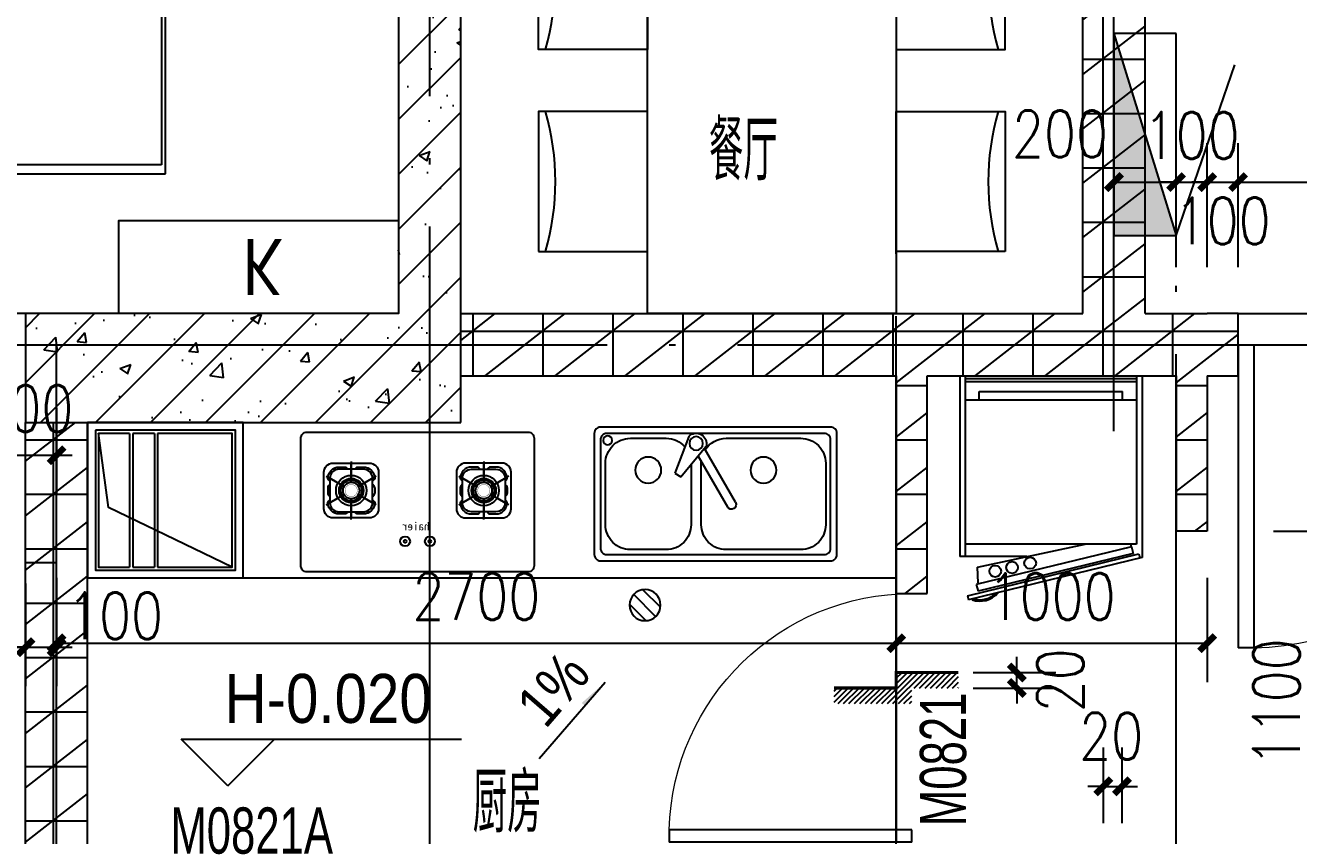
# Model space of a CAD drawing. Extents: x 718358 to 1668613, y -348838 to -159582.
# Drawn here: x 770735 to 774829, y -330272 to -327667 of the extents above; entities that cross this region are included whole.
import ezdxf

# ---------------------------------------------------------------- set-up
doc = ezdxf.new("R2010")
doc.units = 0
doc.header["$LTSCALE"] = 1000
doc.linetypes.add('DASH', pattern=[0.35, 0.25, -0.1])
doc.linetypes.add('DOTE', pattern=[2.42, 2, -0.2, 0.02, -0.2])
for name, color, linetype in [('EQUIP_消防', 7, 'Continuous'), ('建-厨卫用具', 66, 'Continuous'), ('建-墙体', 2, 'Continuous'), ('建-家具', 251, 'Continuous'), ('建-尺寸', 73, 'Continuous'), ('建-影线', 8, 'Continuous'), ('建-房间名', 7, 'Continuous'), ('建-柱子', 6, 'Continuous'), ('建-标高', 3, 'Continuous'), ('建-空调及空调洞', 70, 'Continuous'), ('建-符号', 3, 'Continuous'), ('建-轴网', 14, 'DOTE'), ('建-门窗', 4, 'Continuous'), ('建-门窗-编号', 7, 'Continuous'), ('高差符号', 7, 'Continuous')]:
    doc.layers.add(name, color=color, linetype=linetype)
doc.styles.add('_TCH_DIM', font='gt单线西文.shx', dxfattribs={"width": 0.8, "bigfont": 'gt单线中文.shx'})
doc.styles.add('_TCH_WINDOW', font='gt单线西文.shx', dxfattribs={"height": 3.5, "bigfont": 'gt单线中文.shx'})
doc.styles.add('DIM_FONT', font='SIMPLEX.shx', dxfattribs={"width": 0.8, "bigfont": 'GBCBIG.shx'})
doc.styles.get("Standard").update_dxf_attribs({"font": '', "width": 0.7})
doc.styles.get('Standard').set_extended_font_data('SimSun')
doc.dimstyles.new('DIMN50', dxfattribs={"dimscale": 0.5, "dimtxt": 300, "dimasz": 100, "dimexe": 250, "dimexo": 300, "dimgap": 150, "dimtad": 1, "dimdec": 0, "dimzin": 0, "dimdsep": 46, "dimtxsty": 'DIM_FONT', "dimblk": 'ARCHTICK', "dimcen": 0.09, "dimdle": 1, "dimclrt": 7, "dimazin": 2, "dimtfac": 1, "dimtdec": 0, "dimtix": 1, "dimtmove": 2, "dimatfit": 3, "dimldrblk": 'ARCHTICK', "dimfxl": 1, "dimtolj": 1, "dimtzin": 0, "dimarcsym": 0})
pattern_1 = [(0, (0, 0), (0, 175), []), (37.875, (200, 0), (-84.807639, 109.038328), []), (90, (200, 0), (-225, 1e-14), [])]

# ---------------------------------------------------------------- blocks, each defined once
blk = doc.blocks.new('A$C72B7076F')
at = {"layer": '建-家具'}
for points in [[(200, 350), (200, 0), (650, 0), (650, 350)], [(1300, 350), (1300, 0), (850, 0), (850, 350)], [(0, 0), (1500, 0), (1500, -800), (0, -800)], [(200, -1150), (200, -800), (650, -800), (650, -1150)], [(1300, -1150), (1300, -800), (850, -800), (850, -1150)]]:
    blk.add_lwpolyline(points, close=True, dxfattribs=at)
for centre, start, end in [((425, 1115.3), 254.0608, 285.9392), ((1075, 1115.3), 254.0608, 285.9392), ((425, -1915.3), 74.0608, 105.9392), ((1075, -1915.3), 74.0608, 105.9392)]:
    blk.add_arc(centre, 819.3, start, end, dxfattribs=at)
blk = doc.blocks.new('空调壁挂机')
at = {"layer": '建-空调及空调洞'}
blk.add_lwpolyline([(900, 300), (900, 0), (0, 0), (0, 300)], close=True, dxfattribs=at)
at = {"layer": '建-空调及空调洞', "style": '_TCH_DIM', "text_generation_flag": 4, "width": 0.8}
blk.add_text('K', height=180, dxfattribs=at).set_placement((398.6, 240.5))
blk = doc.blocks.new('bx')
at = {"layer": '建-厨卫用具', "ltscale": 0.6}
for p, q in [((-293.3, 0), (-293.3, -581.3)), ((-293.3, 0), (293.3, 0)), ((293.3, 0), (293.3, -583.8)), ((275, -541.6), (-275.4, -541.6)), ((-268.6, -707.1), (282.5, -572.8)), ((282.5, -572.8), (286, -585.8)), ((293.3, -583.8), (-265.1, -720)), ((-268.6, -707.1), (-265.1, -720))]:
    blk.add_line(p, q, dxfattribs=at)
at = {"layer": '建-厨卫用具', "color": 8, "ltscale": 0.6}
for p, q in [((-275.4, 0), (-275.4, -581.3)), ((275, 0), (275, -541.6)), ((-275.4, -8.9), (275, -8.9)), ((-275.4, -17.9), (275, -17.9)), ((-275.4, -77.6), (275, -77.6)), ((-231.1, -50.5), (230.3, -50.5)), ((-231.1, -77.6), (-231.1, -50.5)), ((230.3, -77.6), (230.3, -50.5)), ((259.3, -550.3), (-239.9, -670.6)), ((-236.5, -615.1), (109.9, -541.6)), ((265.1, -571.9), (-234.1, -692.2)), ((259.3, -550.3), (265.1, -571.9)), ((-77.4, -581.3), (-293.3, -581.3)), ((-233.8, -666.2), (-236.5, -615.1)), ((-239.9, -670.6), (-234.1, -692.2))]:
    blk.add_line(p, q, dxfattribs=at)
at = {"layer": '建-厨卫用具', "color": 147, "ltscale": 0.6}
for p, q in [((259.3, -550.3), (257, -541.6)), ((-253.3, -720), (-245.3, -717.9))]:
    blk.add_line(p, q, dxfattribs=at)
at = {"layer": '建-厨卫用具', "color": 8, "ltscale": 0.6}
for centre in [(-179.1, -628.5), (-124.7, -616.4), (-66.6, -602.3)]:
    blk.add_circle(centre, 18.8, dxfattribs=at)
at = {"layer": '建-厨卫用具', "ltscale": 0.6}
blk.add_arc((-227.7, -650), 74.6, 249.8756, 320.1244, dxfattribs=at)
at = {"layer": '建-厨卫用具', "color": 8, "ltscale": 0.6}
blk.add_arc((-227.7, -650), 70.1, 255.4644, 314.5356, dxfattribs=at)
blk = doc.blocks.new('A$C1B9B2A98')
at = {"layer": '建-厨卫用具'}
for p, q in [((-37706.5, -61457.2), (-37662.1, -61575.7)), ((-37681.6, -61587), (-37762, -61489.2)), ((-37662.1, -61575.7), (-37681.6, -61587))]:
    blk.add_line(p, q, dxfattribs=at)
for points in [[(-38162.9, -61427.4), (-37422.9, -61427.4, -0.414214), (-37402.9, -61447.4), (-37402.9, -61837.4, -0.414214), (-37422.9, -61857.4), (-38162.9, -61857.4, -0.414214), (-38182.9, -61837.4), (-38182.9, -61447.4, -0.414214)], [(-38142.9, -61447.4), (-37442.9, -61447.4, -0.414214), (-37422.9, -61467.4), (-37422.9, -61817.4, -0.414214), (-37442.9, -61837.4), (-38142.9, -61837.4, -0.414214), (-38162.9, -61817.4), (-38162.9, -61467.4, -0.414214)]]:
    blk.add_lwpolyline(points, format="xyb", close=True, dxfattribs=at)
for points in [[(-37759.4, -61500.4, 0.256104), (-37826.9, -61463.4), (-38066.9, -61463.4, 0.414214), (-38146.9, -61543.4), (-38146.9, -61741.4, 0.414214), (-38066.9, -61821.4), (-37826.9, -61821.4, 0.414214), (-37746.9, -61741.4), (-37746.9, -61543.4, 0.014255), (-37747, -61538.8, 0.014255)], [(-37713.9, -61547.8), (-37713.9, -61741.4, 0.414214), (-37633.9, -61821.4), (-37518.9, -61821.4, 0.414214), (-37438.9, -61741.4), (-37438.9, -61543.4, 0.414214), (-37518.9, -61463.4), (-37633.9, -61463.4, 0.216007), (-37694, -61490.7, 0.216007)]]:
    blk.add_lwpolyline(points, format="xyb", dxfattribs=at)
for points in [[(-37856.8, -61669.1), (-37756.7, -61495.7)], [(-37736.4, -61520.4), (-37830.9, -61684.1)]]:
    blk.add_lwpolyline(points, dxfattribs=at)
for centre, radius in [((-37730.4, -61480), 21.9), ((-37445.4, -61470), 14.5), ((-37946.9, -61565.6), 42), ((-37576.4, -61565.6), 42)]:
    blk.add_circle(centre, radius, dxfattribs=at)
for centre, radius, start, end in [((-37730.4, -61480), 33, 43.8119, 196.1878), ((-37843.9, -61676.6), 15, 150, 330)]:
    blk.add_arc(centre, radius, start, end, dxfattribs=at)
blk = doc.blocks.new('A$C680671B7')
at = {"layer": '建-厨卫用具'}
for p, q in [((-37957.6, -61221.3, 0), (-37922.8, -61281.5, 0)), ((-37925.3, -61277.2, 0), (-37955.1, -61225.6, 0)), ((-37901.8, -61226.5, 0), (-37920.4, -61226.5, 0)), ((-37864.6, -61221.3, 0), (-37899.3, -61281.5, 0)), ((-37896.9, -61277.2, 0), (-37867, -61225.6, 0)), ((-37835.7, -61262.7, 0), (-37835.7, -61262.7, 0)), ((-38004, -61301.8, 0), (-37934.6, -61301.8, 0)), ((-37939.5, -61301.8, 0), (-37999.1, -61301.8, 0)), ((-37957.6, -61382.3, 0), (-37922.8, -61322.2, 0)), ((-37864.6, -61382.3, 0), (-37899.3, -61322.2, 0)), ((-37818.1, -61301.8, 0), (-37887.6, -61301.8, 0)), ((-37882.7, -61301.8, 0), (-37823, -61301.8, 0)), ((-37925.3, -61326.4, 0), (-37955.1, -61378.1, 0)), ((-37896.9, -61326.4, 0), (-37867, -61378.1, 0)), ((-37901.8, -61377.2, 0), (-37920.4, -61377.2, 0)), ((-37957.6, -61647.5, 0), (-37922.8, -61707.6, 0)), ((-37864.6, -61647.5, 0), (-37899.3, -61707.6, 0)), ((-37925.3, -61703.4, 0), (-37955.1, -61651.7, 0)), ((-37901.8, -61652.6, 0), (-37920.4, -61652.6, 0)), ((-37896.9, -61703.4, 0), (-37867, -61651.7, 0)), ((-38004, -61728, 0), (-37934.6, -61728, 0)), ((-37939.5, -61728, 0), (-37999.1, -61728, 0)), ((-37818.1, -61728, 0), (-37887.6, -61728, 0)), ((-37882.7, -61728, 0), (-37823, -61728, 0)), ((-37957.6, -61808.5, 0), (-37922.8, -61748.3, 0)), ((-37925.3, -61752.5, 0), (-37955.1, -61804.2, 0)), ((-37864.6, -61808.5, 0), (-37899.3, -61748.3, 0)), ((-37896.9, -61752.5, 0), (-37867, -61804.2, 0)), ((-37835.7, -61767.1, 0), (-37835.7, -61767.1, 0)), ((-37901.8, -61803.3, 0), (-37920.4, -61803.3, 0))]:
    blk.add_line(p, q, dxfattribs=at)
at = {"layer": '建-厨卫用具', "elevation": 0}
for points in [[(-37722.9, -61870.3, -0.414214), (-37742.4, -61889.9), (-38153.3, -61889.9, -0.414214), (-38172.9, -61870.3), (-38172.9, -61159.5, -0.414214), (-38153.3, -61139.9), (-37742.4, -61139.9, -0.414214), (-37722.9, -61159.5)], [(-37852.4, -61213.8, -0.414214), (-37823, -61243.1), (-37823, -61360.5, -0.414214), (-37852.4, -61389.9), (-37969.8, -61389.9, -0.414214), (-37999.1, -61360.5), (-37999.1, -61243.1, -0.414214), (-37969.8, -61213.8)], [(-37871.9, -61233.3), (-37950.2, -61233.3, 0.414214), (-37979.6, -61262.7), (-37979.6, -61341, 0.414214), (-37950.2, -61370.3), (-37871.9, -61370.3, 0.414214), (-37842.6, -61341), (-37842.6, -61262.7, 0.414214)], [(-37852.4, -61816, 0.414214), (-37823, -61786.7), (-37823, -61669.3, 0.414214), (-37852.4, -61639.9), (-37969.8, -61639.9, 0.414214), (-37999.1, -61669.3), (-37999.1, -61786.7, 0.414214), (-37969.8, -61816)], [(-37871.9, -61796.5), (-37950.2, -61796.5, -0.414214), (-37979.6, -61767.1), (-37979.6, -61688.8, -0.414214), (-37950.2, -61659.5), (-37871.9, -61659.5, -0.414214), (-37842.6, -61688.8), (-37842.6, -61767.1, -0.414214)]]:
    blk.add_lwpolyline(points, format="xyb", close=True, dxfattribs=at)
for points in [[(-37979.6, -61289.6, -0.359638), (-37986.4, -61280.8), (-37986.4, -61262.7, -0.414214), (-37950.2, -61226.5, -0.251251), (-37941.4, -61233.3)], [(-37880.7, -61233.3, -0.251251), (-37871.9, -61226.5, -0.414214), (-37835.7, -61262.7), (-37835.7, -61280.8, -0.359638), (-37842.6, -61289.6)], [(-37941.4, -61370.3, -0.251251), (-37950.2, -61377.2, -0.414214), (-37986.4, -61341), (-37986.4, -61341), (-37986.4, -61322.9, -0.359638), (-37979.6, -61314.1, -0.359638)], [(-37842.6, -61314.1, -0.359638), (-37835.7, -61322.9), (-37835.7, -61341, -0.414214), (-37871.9, -61377.2, -0.251251), (-37880.7, -61370.3)], [(-37941.4, -61659.5, 0.251251), (-37950.2, -61652.6, 0.414214), (-37986.4, -61688.8), (-37986.4, -61688.8), (-37986.4, -61706.9, 0.359638), (-37979.6, -61715.7, 0.359638)], [(-37842.6, -61715.7, 0.359638), (-37835.7, -61706.9), (-37835.7, -61688.8, 0.414214), (-37871.9, -61652.6, 0.251251), (-37880.7, -61659.5)], [(-37979.6, -61740.2, 0.359638), (-37986.4, -61749), (-37986.4, -61767.1, 0.414214), (-37950.2, -61803.3, 0.251251), (-37941.4, -61796.5)], [(-37880.7, -61796.5, 0.251251), (-37871.9, -61803.3, 0.414214), (-37835.7, -61767.1), (-37835.7, -61749, 0.359638), (-37842.6, -61740.2)]]:
    blk.add_lwpolyline(points, format="xyb", dxfattribs=at)
at = {"layer": '建-厨卫用具', "const_width": 0.979, "elevation": 0}
for points in [[(-37925.3, -61277.2), (-37955.1, -61225.6)], [(-37896.9, -61277.2), (-37867, -61225.6)], [(-37939.5, -61301.8), (-37999.1, -61301.8)], [(-37882.7, -61301.8), (-37823, -61301.8)], [(-37925.3, -61326.4), (-37955.1, -61378.1)], [(-37896.9, -61326.4), (-37867, -61378.1)], [(-37925.3, -61703.4), (-37955.1, -61651.7)], [(-37896.9, -61703.4), (-37867, -61651.7)], [(-37939.5, -61728), (-37999.1, -61728)], [(-37882.7, -61728), (-37823, -61728)], [(-37925.3, -61752.5), (-37955.1, -61804.2)], [(-37896.9, -61752.5), (-37867, -61804.2)]]:
    blk.add_lwpolyline(points, dxfattribs=at)
for points in [[(-37911.1, -61282.3, 1), (-37911.1, -61321.4, 1), (-37911.1, -61282.3, 1)], [(-37911.1, -61747.5, -1), (-37911.1, -61708.4, -1), (-37911.1, -61747.5, -1)]]:
    blk.add_lwpolyline(points, format="xyb", dxfattribs=at)
at = {"layer": '建-厨卫用具'}
for centre, radius in [((-37911.1, -61301.8, 0), 48.9), ((-37911.1, -61301.8, 0), 39.1), ((-37911.1, -61301.8, 0), 36.2), ((-37911.1, -61301.8, 0), 33.3), ((-37911.1, -61301.8, 0), 26.4), ((-38074.5, -61475, 0), 15.9), ((-38074.5, -61475, 0), 4.33), ((-38074.5, -61554.8, 0), 15.9), ((-38074.5, -61554.8, 0), 4.33), ((-37911.1, -61728, 0), 48.9), ((-37911.1, -61728, 0), 39.1), ((-37911.1, -61728, 0), 36.2), ((-37911.1, -61728, 0), 33.3), ((-37911.1, -61728, 0), 26.4)]:
    blk.add_circle(centre, radius, dxfattribs=at)
for centre, start, end in [((-37920.6, -61235.2, 0), 88.3139, 167.436), ((-37901.5, -61235.2, 0), 12.564, 91.686), ((-37920.6, -61368.4, 0), 192.564, 271.6861), ((-37901.5, -61368.4, 0), 268.314, 347.436), ((-37920.6, -61661.4, 0), 88.3139, 167.436), ((-37901.5, -61661.4, 0), 12.564, 91.686), ((-37920.6, -61794.6, 0), 192.564, 271.6861), ((-37901.5, -61794.6, 0), 268.314, 347.436)]:
    blk.add_arc(centre, 8.76, start, end, dxfattribs=at)
at = {"layer": '建-厨卫用具', "text_generation_flag": 4}
blk.add_text('haier', height=26, rotation=90, dxfattribs=at).set_placement((-38039, -61553.7, 0))
blk = doc.blocks.new('A$C28466982')
at = {"layer": '建-厨卫用具'}
h = blk.add_hatch(dxfattribs=at)
h.set_pattern_fill('ANSI31', color=256, scale=20, style=0)
h.set_pattern_definition([(45, (-61544.167, -20665.726), (-22.45064, 22.45064), [])])
edge = h.paths.add_edge_path()
edge.add_arc((50, 50), 50, 0, 360)
blk.add_circle((50, 50), 50, dxfattribs=at)
blk = doc.blocks.new('$TwtSys$00000434')
for p, q in [((-0.5, 0.5), (-0.5, -0.5)), ((-0.5, -0.5), (0.5, 0.5)), ((0.5, 0.5), (-0.5, 0.5)), ((0.5, -0.5), (0.5, 0.5)), ((-0.5, -0.5), (0.5, -0.5))]:
    blk.add_line(p, q)
blk.add_solid([(0.5, -0.5), (0.5, 0.5), (-0.5, -0.5)])
blk = doc.blocks.new('消火栓箱')
at = {"layer": 'EQUIP_消防'}
blk.add_line((367122.9, -47604.3), (366574, -47793.1), dxfattribs=at)
at = {"layer": 'EQUIP_消防', "color": 234, "xscale": -650, "yscale": 200, "zscale": 650, "rotation": 179.9999999999997}
blk.add_blockref('$TwtSys$00000434', (366797.9, -47504.3), dxfattribs=at)
blk = doc.blocks.new('1200床')
for p, q in [((0, 0), (-450, 0)), ((-450, 0), (-450, -450)), ((0, -450), (0, 0)), ((-226.3, -204.9), (-216.7, -89.6)), ((-201.8, -174.3), (-128.1, -99.8)), ((-228.6, -236.7), (-299.1, -130.3)), ((-159.9, -165.8), (-74.9, -136.1)), ((-125.3, -184.6), (-43, -184.1)), ((-114.8, -200.8), (-30.2, -234.8)), ((-207.2, -271.8), (-346.3, -213.1)), ((-111, -237.3), (-78.5, -362.1)), ((-109.8, -221.8), (-38.2, -297.9)), ((-174.4, -284.8), (-331.7, -321.9)), ((-150.3, -281.8), (-256.1, -393)), ((-124.2, -262.4), (-153.2, -403)), ((-2000, -1650), (-2000, -450)), ((-2000, -450), (0, -450)), ((-52.4, -450), (-52.4, -1650)), ((0, -450), (0, -1650)), ((-1987.8, -475.8), (-1987.8, -1621.6)), ((-488.5, -475.8), (-1987.8, -475.8)), ((-488.5, -1153.5), (-488.5, -475.8)), ((-761.1, -495.8), (-761.1, -1215.3)), ((-488.5, -1153.5), (-915.9, -1621.6)), ((-1987.8, -1621.6), (-915.9, -1621.6)), ((0, -1650), (-2000, -1650)), ((-450, -2100), (-450, -1650)), ((0, -1650), (0, -2100)), ((-150.3, -1818.2), (-256.1, -1707)), ((-124.2, -1837.6), (-153.2, -1697)), ((-111, -1862.7), (-78.5, -1737.9)), ((-174.4, -1815.2), (-331.7, -1778.1)), ((-207.2, -1828.2), (-346.3, -1886.9)), ((-109.8, -1878.2), (-38.2, -1802.1)), ((-228.6, -1863.3), (-299.1, -1969.7)), ((-114.8, -1899.2), (-30.2, -1865.2)), ((-226.3, -1895.1), (-216.7, -2010.4)), ((-125.3, -1915.4), (-43, -1915.9)), ((-201.8, -1925.7), (-128.1, -2000.2)), ((-159.9, -1934.2), (-74.9, -1963.9)), ((0, -2100), (-450, -2100))]:
    blk.add_line(p, q)
for points in [[(-126.8, -551, -0.263368), (-108, -523, -0.494818), (-89.3, -532.2, -0.049225), (-87.5, -549.9, -0.036831), (-89.3, -573.5, -0.031893), (-97.4, -611.5, 0.035782), (-104.4, -645.4, 0.032941), (-110.3, -735.1, 0.026564), (-104.4, -846.3, 0.006025), (-99, -733.8, -0.033397), (-96.8, -754, -0.03204), (-97.5, -791.1, 0.018442), (-100.5, -855.4, 0.010837), (-99.8, -920.2, 0.014624), (-96.8, -968.1, 0.111249), (-89.5, -990.6, -0.153708), (-85.5, -1007.5, -0.076444), (-87.2, -1015, -0.215512), (-89.3, -1016.9, -0.585858), (-92.3, -1014.3, 0.363489), (-94.9, -1009.4, 0.191716), (-106.4, -1009.4, -0.129675), (-123, -1011.3, -0.01735), (-139.8, -1008.3, 0.019326), (-154.9, -1005.7, 0.018818), (-223.3, -999, 0.021828), (-282.6, -998.1, 0.006204), (-316.4, -999.5, 0.001963), (-423.3, -1005.7, 0.028341), (-459.4, -1009.9, -0.117014), (-468.3, -1009.4, -0.36606), (-469.3, -1008, -0.03973), (-466.5, -994.4, -0.048309), (-461, -980.6, 0.062981), (-457.1, -970, 0.04058), (-453.7, -946.6, 0.014345), (-451.4, -879.8, 0.005484), (-452.2, -754.4, 0.012755), (-455.2, -808.2, 0.008762), (-457.9, -765.7, -0.008153), (-460.8, -720, -0.06251), (-456.4, -662.9, 0.078669), (-454.4, -617.3, 0.047825), (-459.1, -594.9, -0.034494), (-466.5, -564.1, -0.023571), (-469.5, -538.8, -0.510228), (-468.3, -537.8), (-438.3, -545.3), (-355.7, -566, 0.073041), (-336.2, -568, 0.023305), (-275, -562.2, 0.018299), (-252.2, -558.2, -0.01097), (-214.2, -550.8, -0.042281), (-179.9, -547.9, -0.027201), (-126.5, -550.8)], [(-126.8, -550.8, -0.077379), (-152.1, -585.6, -0.077379), (-186.8, -611.1, -0.047525), (-211.5, -621, -0.047525), (-237.5, -626.1)], [(-142.8, -549.3, -0.05369), (-155.8, -563.5, -0.070312), (-168.1, -571.6, -0.015448), (-176.6, -575.4, -0.013244), (-186.8, -579.1, -0.082127), (-204.9, -582.1, -0.064164), (-228.1, -579.1)], [(-453.7, -641.4, 0.009729), (-444.6, -668.7, 0.009729), (-434.6, -695.6, 0.007971), (-425.5, -717.3, 0.007971), (-415.8, -738.8)], [(-455.2, -960.6, 0.016108), (-429, -921.7, 0.024599), (-413.9, -894.9, 0.009477), (-390.6, -845.8, 0.015937), (-378.3, -816, 0.072521), (-374.7, -799.6, 0.033339), (-374.5, -763.4)], [(-100.6, -874.8, 0.027842), (-111.2, -851.1, 0.048685), (-119.3, -838.5, 0.023666), (-143.6, -810.6, 0.031223), (-164.3, -791.6, 0.046801), (-172, -786.5, 0.023191), (-188.7, -778.4)], [(-94.9, -956.8, 0.088153), (-98.4, -922.3, 0.088153), (-113.7, -891.1, 0.077547), (-135.3, -869.5, 0.077547), (-162.4, -855.4)], [(-126.8, -1110.2, -0.263368), (-108, -1082.3, -0.494818), (-89.3, -1091.4, -0.049225), (-87.5, -1109.1, -0.036831), (-89.3, -1132.8, -0.031893), (-97.4, -1170.7, 0.035782), (-104.4, -1204.6, 0.032941), (-110.3, -1294.3, 0.026564), (-104.4, -1405.5, 0.006025), (-99, -1293, -0.033397), (-96.8, -1313.3, -0.03204), (-97.5, -1350.3, 0.018442), (-100.5, -1414.7, 0.010837), (-99.8, -1479.4, 0.014624), (-96.8, -1527.3, 0.111249), (-89.5, -1549.9, -0.153708), (-85.5, -1566.8, -0.076444), (-87.2, -1574.2, -0.215512), (-89.3, -1576.2, -0.585858), (-92.3, -1573.5, 0.363489), (-94.9, -1568.6, 0.191716), (-106.4, -1568.6, -0.129675), (-123, -1570.5, -0.01735), (-139.8, -1567.5, 0.019326), (-154.9, -1564.9, 0.018818), (-223.3, -1558.3, 0.021828), (-282.6, -1557.4, 0.006204), (-316.4, -1558.8, 0.001963), (-423.3, -1564.9, 0.028341), (-459.4, -1569.2, -0.117014), (-468.3, -1568.6, -0.36606), (-469.3, -1567.2, -0.03973), (-466.5, -1553.6, -0.048309), (-461, -1539.9, 0.062981), (-457.1, -1529.2, 0.04058), (-453.7, -1505.8, 0.014345), (-451.4, -1439.1, 0.005484), (-452.2, -1313.6, 0.012755), (-455.2, -1367.5, 0.008762), (-457.9, -1324.9, -0.008153), (-460.8, -1279.2, -0.06251), (-456.4, -1222.1, 0.078669), (-454.4, -1176.5, 0.047825), (-459.1, -1154.1, -0.034494), (-466.5, -1123.4, -0.023571), (-469.5, -1098, -0.510228), (-468.3, -1097.1), (-438.3, -1104.6), (-355.7, -1125.2, 0.073041), (-336.2, -1127.2, 0.023305), (-275, -1121.5, 0.018299), (-252.2, -1117.4, -0.01097), (-214.2, -1110.1, -0.042281), (-179.9, -1107.2, -0.027201), (-126.5, -1110.1)], [(-488.5, -1153.5, -0.085272), (-598.6, -1216.8, -0.124044), (-686.2, -1226), (-781.6, -1212.4), (-911.7, -1214.1)], [(-911.7, -1214.1, 0.007867), (-893.9, -1331.7, 0.016641), (-875.9, -1278.5, 0.006616), (-861.5, -1343.5, -0.023828), (-858.2, -1361.7, -0.080713), (-858.7, -1380.3, -0.009591), (-890.6, -1532.9, -0.013133), (-899.2, -1566.4, -0.007859), (-915.9, -1621.6)], [(-453.7, -1200.6, 0.009729), (-444.6, -1227.9, 0.009729), (-434.6, -1254.8, 0.007971), (-425.5, -1276.6, 0.007971), (-415.8, -1298)], [(-100.6, -1434.1, 0.027842), (-111.2, -1410.3, 0.048685), (-119.3, -1397.8, 0.023666), (-143.6, -1369.8, 0.031223), (-164.3, -1350.8, 0.046801), (-172, -1345.7, 0.023191), (-188.7, -1337.7)], [(-94.9, -1516.1, 0.088153), (-98.4, -1481.5, 0.088153), (-113.7, -1450.3, 0.077547), (-135.3, -1428.7, 0.077547), (-162.4, -1414.7)]]:
    blk.add_lwpolyline(points, format="xyb")
for centre, radius in [((-190, -247.3), 160), ((-169.7, -225), 60), ((-190, -1852.7), 160), ((-169.7, -1875), 60)]:
    blk.add_circle(centre, radius)
blk.add_arc((-741.1, -495.8), 20, 90, 180)
blk = doc.blocks.new('$TCHSYS$DOOR2D')
for p, q in [((0.45, 0.975), (0.5, 0.975)), ((0.45, 0), (0.45, 0.975)), ((0.5, 0), (0.5, 0.975)), ((0.5, 0), (0.45, 0))]:
    blk.add_line(p, q)
at = {"lineweight": 13}
blk.add_arc((0.475, 0), 0.975, 91.4693, 180, dxfattribs=at)
blk = doc.blocks.new('$DorLib2D$00000001')
for p, q in [((0.45, 0.975), (0.5, 0.975)), ((0.45, 0), (0.45, 0.975)), ((0.5, 0), (0.5, 0.975)), ((0.5, 0), (0.45, 0))]:
    blk.add_line(p, q)
at = {"lineweight": 13}
blk.add_arc((0.475, 0), 0.975, 91.4693, 180, dxfattribs=at)
blk = doc.blocks.new('A$C7CE84E88')
at = {"layer": '建-厨卫用具'}
for p, q in [((135, 35), (135, 465)), ((145, 35), (145, 465)), ((215, 35), (215, 465)), ((225, 35), (225, 465))]:
    blk.add_line(p, q, dxfattribs=at)
for points in [[(0, 0), (0, 500), (500, 500), (500, 0)], [(25, 25), (25, 475), (475, 475), (475, 25)]]:
    blk.add_lwpolyline(points, close=True, dxfattribs=at)
for points in [[(465, 465.8), (66.9, 273), (35, 34)], [(135, 35), (35, 35), (35, 465), (135, 465)], [(145, 465), (215, 465)], [(225, 465), (465, 465), (465, 35), (225, 35)], [(215, 35), (145, 35)]]:
    blk.add_lwpolyline(points, dxfattribs=at)
blk = doc.blocks.new('_ArchTick')
at = {"color": 0, "linetype": 'ByBlock', "const_width": 0.4}
blk.add_lwpolyline([(-0.5, -0.5), (0.5, 0.5)], dxfattribs=at)
blk = doc.blocks.new('*D334')
at = {"layer": 'Defpoints', "color": 0, "transparency": 16777216}
for p in [(773633, -329747.8), (773922.9, -329747.8), (773633, -329797.8)]:
    blk.add_point(p, dxfattribs=at)
at = {"layer": '建-尺寸', "color": 0, "lineweight": -2, "transparency": 16777216}
for p, q in [((773922.9, -329747.8), (773922.9, -329697.8)), ((773783, -329747.8), (774047.9, -329747.8)), ((773922.9, -329797.8), (773922.9, -329747.8)), ((773783, -329797.8), (774047.9, -329797.8)), ((773922.9, -329797.8), (773922.9, -329847.8))]:
    blk.add_line(p, q, dxfattribs=at)
at = {"layer": '建-尺寸', "color": 0, "lineweight": -2, "transparency": 16777216, "xscale": 50, "yscale": 50, "zscale": 50}
for p, rotation in [((773922.9, -329747.8), 270), ((773922.9, -329797.8), 90)]:
    blk.add_blockref('_ArchTick', p, dxfattribs=dict(at, rotation=rotation))
at = {"layer": '建-尺寸', "color": 7, "transparency": 16777216, "insert": (774062.9, -329772.8), "char_height": 150, "attachment_point": 5, "rotation": 90, "style": 'DIM_FONT'}
blk.add_mtext('\\A1;20', dxfattribs=at)
blk = doc.blocks.new('*D337')
at = {"layer": 'Defpoints', "color": 0, "transparency": 16777216}
for p in [(774261.3, -330114.1), (774201.3, -330382.5), (774261.3, -330382.5)]:
    blk.add_point(p, dxfattribs=at)
at = {"layer": '建-尺寸', "color": 0, "lineweight": -2, "transparency": 16777216}
for p, q in [((774201.3, -330232.5), (774201.3, -329989.1)), ((774261.3, -330232.5), (774261.3, -329989.1)), ((774201.3, -330114.1), (774151.3, -330114.1)), ((774201.3, -330114.1), (774261.3, -330114.1)), ((774261.3, -330114.1), (774311.3, -330114.1))]:
    blk.add_line(p, q, dxfattribs=at)
at = {"layer": '建-尺寸', "color": 0, "lineweight": -2, "transparency": 16777216, "xscale": 50, "yscale": 50, "zscale": 50}
blk.add_blockref('_ArchTick', (774201.3, -330114.1), dxfattribs=at)
at = {"layer": '建-尺寸', "color": 0, "lineweight": -2, "transparency": 16777216, "xscale": 50, "yscale": 50, "zscale": 50, "rotation": 180}
blk.add_blockref('_ArchTick', (774261.3, -330114.1), dxfattribs=at)
at = {"layer": '建-尺寸', "color": 7, "transparency": 16777216, "insert": (774226.3, -329953), "char_height": 150, "attachment_point": 5, "style": 'DIM_FONT'}
blk.add_mtext('\\A1;20', dxfattribs=at)
blk = doc.blocks.new('*D357')
at = {"layer": 'Defpoints', "color": 0, "transparency": 16777216}
for p in [(770635.2, -328746.3), (770835.2, -328746.3), (770835.2, -329049.3)]:
    blk.add_point(p, dxfattribs=at)
at = {"layer": '建-尺寸', "color": 0, "lineweight": -2, "transparency": 16777216}
for p, q in [((770635.2, -328896.3), (770635.2, -329174.3)), ((770835.2, -328896.3), (770835.2, -329174.3)), ((770635.2, -329049.3), (770585.2, -329049.3)), ((770635.2, -329049.3), (770835.2, -329049.3)), ((770835.2, -329049.3), (770885.2, -329049.3))]:
    blk.add_line(p, q, dxfattribs=at)
at = {"layer": '建-尺寸', "color": 0, "lineweight": -2, "transparency": 16777216, "xscale": 50, "yscale": 50, "zscale": 50}
for p, rotation in [((770635.2, -329049.3), 359.9998445003048), ((770835.2, -329049.3), 179.9998445003049)]:
    blk.add_blockref('_ArchTick', p, dxfattribs=dict(at, rotation=rotation))
at = {"layer": '建-尺寸', "color": 7, "transparency": 16777216, "insert": (770735.2, -328899.3), "char_height": 150, "attachment_point": 5, "rotation": 359.9998, "style": 'DIM_FONT'}
blk.add_mtext('\\A1;200', dxfattribs=at)
blk = doc.blocks.new('*D359')
at = {"layer": 'Defpoints', "color": 0, "transparency": 16777216}
for p in [(769185.2, -329311.3), (770735.2, -329311.3), (770735.2, -329666.7)]:
    blk.add_point(p, dxfattribs=at)
at = {"layer": '建-尺寸', "color": 0, "lineweight": -2, "transparency": 16777216}
for p, q in [((769185.2, -329461.3), (769185.2, -329791.7)), ((770735.2, -329461.3), (770735.2, -329791.7)), ((769184.7, -329666.7), (770735.7, -329666.7))]:
    blk.add_line(p, q, dxfattribs=at)
at = {"layer": '建-尺寸', "color": 0, "lineweight": -2, "transparency": 16777216, "xscale": 50, "yscale": 50, "zscale": 50, "rotation": 180}
blk.add_blockref('_ArchTick', (769185.2, -329666.7), dxfattribs=at)
at = {"layer": '建-尺寸', "color": 0, "lineweight": -2, "transparency": 16777216, "xscale": 50, "yscale": 50, "zscale": 50}
blk.add_blockref('_ArchTick', (770735.2, -329666.7), dxfattribs=at)
at = {"layer": '建-尺寸', "color": 7, "transparency": 16777216, "insert": (769960.2, -329516.7), "char_height": 150, "attachment_point": 5, "style": 'DIM_FONT'}
blk.add_mtext('\\A1;1550', dxfattribs=at)
blk = doc.blocks.new('*D360')
at = {"layer": 'Defpoints', "color": 0, "transparency": 16777216}
for p in [(770735.2, -329311.3), (770835.2, -329311.3), (770835.2, -329666.7)]:
    blk.add_point(p, dxfattribs=at)
at = {"layer": '建-尺寸', "color": 0, "lineweight": -2, "transparency": 16777216}
for p, q in [((770735.2, -329461.3), (770735.2, -329791.7)), ((770835.2, -329461.3), (770835.2, -329791.7)), ((770735.2, -329666.7), (770685.2, -329666.7)), ((770735.2, -329666.7), (770835.2, -329666.7)), ((770835.2, -329666.7), (770885.2, -329666.7))]:
    blk.add_line(p, q, dxfattribs=at)
at = {"layer": '建-尺寸', "color": 0, "lineweight": -2, "transparency": 16777216, "xscale": 50, "yscale": 50, "zscale": 50}
blk.add_blockref('_ArchTick', (770735.2, -329666.7), dxfattribs=at)
at = {"layer": '建-尺寸', "color": 0, "lineweight": -2, "transparency": 16777216, "xscale": 50, "yscale": 50, "zscale": 50, "rotation": 180}
blk.add_blockref('_ArchTick', (770835.2, -329666.7), dxfattribs=at)
at = {"layer": '建-尺寸', "color": 7, "transparency": 16777216, "insert": (771023.4, -329565.5), "char_height": 150, "attachment_point": 5, "style": 'DIM_FONT'}
blk.add_mtext('\\A1;100', dxfattribs=at)
blk = doc.blocks.new('*D436')
at = {"layer": 'Defpoints', "color": 0, "transparency": 16777216}
for p in [(770835.2, -329293.8), (773535.2, -329293.8), (773535.2, -329653.6)]:
    blk.add_point(p, dxfattribs=at)
at = {"layer": '建-尺寸', "color": 0, "lineweight": -2, "transparency": 16777216}
for p, q in [((770835.2, -329443.8), (770835.2, -329778.6)), ((773535.2, -329443.8), (773535.2, -329778.6)), ((770834.7, -329653.6), (773535.7, -329653.6))]:
    blk.add_line(p, q, dxfattribs=at)
at = {"layer": '建-尺寸', "color": 0, "lineweight": -2, "transparency": 16777216, "xscale": 50, "yscale": 50, "zscale": 50, "rotation": 180}
blk.add_blockref('_ArchTick', (770835.2, -329653.6), dxfattribs=at)
at = {"layer": '建-尺寸', "color": 0, "lineweight": -2, "transparency": 16777216, "xscale": 50, "yscale": 50, "zscale": 50}
blk.add_blockref('_ArchTick', (773535.2, -329653.6), dxfattribs=at)
at = {"layer": '建-尺寸', "color": 7, "transparency": 16777216, "insert": (772185.2, -329503.6), "char_height": 150, "attachment_point": 5, "style": 'DIM_FONT'}
blk.add_mtext('\\A1;2700', dxfattribs=at)
blk = doc.blocks.new('*D437')
at = {"layer": 'Defpoints', "color": 0, "transparency": 16777216}
for p in [(773535.2, -329293.8), (774535.2, -329293.8), (774535.2, -329653.6)]:
    blk.add_point(p, dxfattribs=at)
at = {"layer": '建-尺寸', "color": 0, "lineweight": -2, "transparency": 16777216}
for p, q in [((773535.2, -329443.8), (773535.2, -329778.6)), ((774535.2, -329443.8), (774535.2, -329778.6)), ((773534.7, -329653.6), (774535.7, -329653.6))]:
    blk.add_line(p, q, dxfattribs=at)
at = {"layer": '建-尺寸', "color": 0, "lineweight": -2, "transparency": 16777216, "xscale": 50, "yscale": 50, "zscale": 50, "rotation": 180}
blk.add_blockref('_ArchTick', (773535.2, -329653.6), dxfattribs=at)
at = {"layer": '建-尺寸', "color": 0, "lineweight": -2, "transparency": 16777216, "xscale": 50, "yscale": 50, "zscale": 50}
blk.add_blockref('_ArchTick', (774535.2, -329653.6), dxfattribs=at)
at = {"layer": '建-尺寸', "color": 7, "transparency": 16777216, "insert": (774035.2, -329503.6), "char_height": 150, "attachment_point": 5, "style": 'DIM_FONT'}
blk.add_mtext('\\A1;1000', dxfattribs=at)
blk = doc.blocks.new('*D519')
at = {"layer": 'Defpoints', "color": 0, "transparency": 16777216}
for p in [(774435.2, -328170.7), (774235.2, -328593.8), (774435.2, -328593.8)]:
    blk.add_point(p, dxfattribs=at)
at = {"layer": '建-尺寸', "color": 0, "lineweight": -2, "transparency": 16777216}
for p, q in [((774235.2, -328443.8), (774235.2, -328045.7)), ((774435.2, -328443.8), (774435.2, -328045.7)), ((774234.7, -328170.7), (774435.7, -328170.7))]:
    blk.add_line(p, q, dxfattribs=at)
at = {"layer": '建-尺寸', "color": 0, "lineweight": -2, "transparency": 16777216, "xscale": 50, "yscale": 50, "zscale": 50, "rotation": 180}
blk.add_blockref('_ArchTick', (774235.2, -328170.7), dxfattribs=at)
at = {"layer": '建-尺寸', "color": 0, "lineweight": -2, "transparency": 16777216, "xscale": 50, "yscale": 50, "zscale": 50}
blk.add_blockref('_ArchTick', (774435.2, -328170.7), dxfattribs=at)
at = {"layer": '建-尺寸', "color": 7, "transparency": 16777216, "insert": (774061.8, -328015.7), "char_height": 150, "attachment_point": 5, "style": 'DIM_FONT'}
blk.add_mtext('\\A1;200', dxfattribs=at)
blk = doc.blocks.new('*D520')
at = {"layer": 'Defpoints', "color": 0, "transparency": 16777216}
for p in [(774535.2, -328170.7), (774435.2, -328593.8), (774535.2, -328593.8)]:
    blk.add_point(p, dxfattribs=at)
at = {"layer": '建-尺寸', "color": 0, "lineweight": -2, "transparency": 16777216}
for p, q in [((774435.2, -328443.8), (774435.2, -328045.7)), ((774535.2, -328443.8), (774535.2, -328045.7)), ((774435.2, -328170.7), (774385.2, -328170.7)), ((774435.2, -328170.7), (774535.2, -328170.7)), ((774535.2, -328170.7), (774585.2, -328170.7))]:
    blk.add_line(p, q, dxfattribs=at)
at = {"layer": '建-尺寸', "color": 0, "lineweight": -2, "transparency": 16777216, "xscale": 50, "yscale": 50, "zscale": 50}
blk.add_blockref('_ArchTick', (774435.2, -328170.7), dxfattribs=at)
at = {"layer": '建-尺寸', "color": 0, "lineweight": -2, "transparency": 16777216, "xscale": 50, "yscale": 50, "zscale": 50, "rotation": 180}
blk.add_blockref('_ArchTick', (774535.2, -328170.7), dxfattribs=at)
at = {"layer": '建-尺寸', "color": 7, "transparency": 16777216, "insert": (774485.2, -328020.7), "char_height": 150, "attachment_point": 5, "style": 'DIM_FONT'}
blk.add_mtext('\\A1;100', dxfattribs=at)
blk = doc.blocks.new('*D521')
at = {"layer": 'Defpoints', "color": 0, "transparency": 16777216}
for p in [(774634.7, -328170.7), (774535.2, -328593.8), (774634.7, -328593.8)]:
    blk.add_point(p, dxfattribs=at)
at = {"layer": '建-尺寸', "color": 0, "lineweight": -2, "transparency": 16777216}
for p, q in [((774535.2, -328443.8), (774535.2, -328045.7)), ((774634.7, -328443.8), (774634.7, -328045.7)), ((774535.2, -328170.7), (774485.2, -328170.7)), ((774535.2, -328170.7), (774634.7, -328170.7)), ((774634.7, -328170.7), (774684.7, -328170.7))]:
    blk.add_line(p, q, dxfattribs=at)
at = {"layer": '建-尺寸', "color": 0, "lineweight": -2, "transparency": 16777216, "xscale": 50, "yscale": 50, "zscale": 50}
blk.add_blockref('_ArchTick', (774535.2, -328170.7), dxfattribs=at)
at = {"layer": '建-尺寸', "color": 0, "lineweight": -2, "transparency": 16777216, "xscale": 50, "yscale": 50, "zscale": 50, "rotation": 180}
blk.add_blockref('_ArchTick', (774634.7, -328170.7), dxfattribs=at)
at = {"layer": '建-尺寸', "color": 7, "transparency": 16777216, "insert": (774584.9, -328295.7), "char_height": 150, "attachment_point": 5, "style": 'DIM_FONT'}
blk.add_mtext('\\A1;100', dxfattribs=at)
blk = doc.blocks.new('*D522')
at = {"layer": 'Defpoints', "color": 0, "transparency": 16777216}
for p in [(775634.7, -328170.7), (774634.7, -328593.8), (775634.7, -328593.8)]:
    blk.add_point(p, dxfattribs=at)
at = {"layer": '建-尺寸', "color": 0, "lineweight": -2, "transparency": 16777216}
for p, q in [((774634.7, -328443.8), (774634.7, -328045.7)), ((775634.7, -328443.8), (775634.7, -328045.7)), ((774634.2, -328170.7), (775635.2, -328170.7))]:
    blk.add_line(p, q, dxfattribs=at)
at = {"layer": '建-尺寸', "color": 0, "lineweight": -2, "transparency": 16777216, "xscale": 50, "yscale": 50, "zscale": 50, "rotation": 180}
blk.add_blockref('_ArchTick', (774634.7, -328170.7), dxfattribs=at)
at = {"layer": '建-尺寸', "color": 0, "lineweight": -2, "transparency": 16777216, "xscale": 50, "yscale": 50, "zscale": 50}
blk.add_blockref('_ArchTick', (775634.7, -328170.7), dxfattribs=at)
at = {"layer": '建-尺寸', "color": 7, "transparency": 16777216, "insert": (775134.7, -328020.7), "char_height": 150, "attachment_point": 5, "style": 'DIM_FONT'}
blk.add_mtext('\\A1;1000', dxfattribs=at)
blk = doc.blocks.new('*D567')
at = {"layer": 'Defpoints', "color": 0, "transparency": 16777216}
for p in [(774598.7, -329293.8), (774907.9, -329293.8), (774598.7, -330393.8)]:
    blk.add_point(p, dxfattribs=at)
at = {"layer": '建-尺寸', "color": 0, "lineweight": -2, "transparency": 16777216}
for p, q in [((774748.7, -329293.8), (775032.9, -329293.8)), ((774907.9, -330394.3), (774907.9, -329293.3)), ((774748.7, -330393.8), (775032.9, -330393.8))]:
    blk.add_line(p, q, dxfattribs=at)
at = {"layer": '建-尺寸', "color": 0, "lineweight": -2, "transparency": 16777216, "xscale": 50, "yscale": 50, "zscale": 50}
for p, rotation in [((774907.9, -329293.8), 90), ((774907.9, -330393.8), 270)]:
    blk.add_blockref('_ArchTick', p, dxfattribs=dict(at, rotation=rotation))
at = {"layer": '建-尺寸', "color": 7, "transparency": 16777216, "insert": (774757.9, -329843.8), "char_height": 150, "attachment_point": 5, "rotation": 90, "style": 'DIM_FONT'}
blk.add_mtext('\\A1;1100', dxfattribs=at)

msp = doc.modelspace()

# ---------------------------------------------------------------- hatches: boundary and pattern name
at = {"layer": '建-影线'}
h = msp.add_hatch(dxfattribs=at)
h.set_pattern_fill('空心砖', color=256, scale=50, style=0)
h.set_pattern_definition(pattern_1)
h.paths.add_polyline_path([(774235.2, -328660.5), (774335.2, -328593.8), (774335.2, -327293.8), (774135.2, -327093.8), (774135.2, -328593.8)])
h = msp.add_hatch(dxfattribs=at)
h.set_pattern_fill('钢筋混凝土', color=256, scale=50, style=0)
h.set_pattern_definition([(45, (0, 0), (-88.388348, 88.388348), []), (50, (0, 0), (358.63009, -31.37607), [37.5, -412.5]), (355, (0, 0), (-69.37567, 376.09607), [30, -330]), (100.4514, (29.9, -2.6), (289.25469, 344.71977), [31.8701, -350.57106]), (46.1842, (0, 100), (533.62052, -82.7595), [56.25, -618.75]), (96.6356, (44.47, 93.1), (467.33135, 487.05894), [47.80514, -525.8565]), (351.1842, (0, 100), (467.33097, 487.0593), [45, -495]), (21, (50, 75), (298.45353, -201.30945), [37.5, -412.5]), (326, (50, 75), (121.65767, 362.57502), [30, -330]), (71.4514, (74.87, 58.22), (420.11131, 161.26525), [31.8701, -350.57106]), (37.5, (0, 0), (6.079928, 166.446927), [0, -326, 0, -335, 0, -331.25]), (7.5, (0, 0), (131.53477, 197.205856), [0, -191, 0, -318.5, 0, -126.25]), (327.5, (-111.5, 0), (266.911218, -11.277436), [0, -125, 0, -390, 0, -517.5]), (317.5, (-161.5, 0), (291.593085, 50.05249), [0, -162.5, 0, -259, 0, -367.5])])
h.paths.add_polyline_path([(772135.2, -328943.8), (772135.2, -327293.8), (771935.2, -327293.8), (771935.2, -328593.8), (770735.2, -328593.8), (770735.2, -328943.8)])
h = msp.add_hatch(dxfattribs=at)
h.set_pattern_fill('空心砖', color=256, scale=50, style=0)
h.set_pattern_definition(pattern_1)
h.paths.add_polyline_path([(772135.2, -328593.8), (772135.2, -328793.8), (773535.2, -328793.8), (773568.5, -328727.1), (773535.2, -328593.8)])
h = msp.add_hatch(dxfattribs=at)
h.set_pattern_fill('空心砖', color=256, scale=50, style=0)
h.set_pattern_definition(pattern_1)
h.paths.add_polyline_path([(773568.5, -328727.1), (773635.2, -328793.8), (774235.2, -328793.8), (774235.2, -328660.5), (774135.2, -328593.8), (773535.2, -328593.8)])
h = msp.add_hatch(dxfattribs=at)
h.set_pattern_fill('空心砖', color=256, scale=50, style=0)
h.set_pattern_definition(pattern_1)
h.paths.add_polyline_path([(774235.2, -328660.5), (774235.2, -328793.8), (774435.2, -328793.8), (774501.7, -328727.1), (774534.8, -328593.8), (774335.2, -328593.8)])
h = msp.add_hatch(dxfattribs=at)
h.set_pattern_fill('空心砖', color=256, scale=50, style=0)
h.set_pattern_definition(pattern_1)
h.paths.add_polyline_path([(774535.2, -328793.8), (774634.7, -328793.8), (774634.7, -328593.8), (774534.8, -328593.8), (774501.7, -328727.1)])
h = msp.add_hatch(dxfattribs=at)
h.set_pattern_fill('空心砖', color=256, scale=50, style=0)
h.set_pattern_definition(pattern_1)
h.paths.add_polyline_path([(773535.2, -328793.8), (773535.2, -329493.8), (773635.2, -329493.8), (773635.2, -328793.8), (773568.5, -328727.1)])
h = msp.add_hatch(dxfattribs=at)
h.set_pattern_fill('空心砖', color=256, scale=50, style=0)
h.set_pattern_definition(pattern_1)
h.paths.add_polyline_path([(774501.7, -328727.1), (774435.2, -328793.8), (774435.2, -329293.8), (774535.2, -329293.8), (774535.2, -328793.8)])
h = msp.add_hatch(dxfattribs=at)
h.set_pattern_fill('空心砖', color=256, scale=50, style=0)
h.set_pattern_definition(pattern_1)
h.paths.add_polyline_path([(770810.2, -328943.8), (770735.2, -328943.8), (770735.2, -329393.8)])
h = msp.add_hatch(dxfattribs=at)
h.set_pattern_fill('空心砖', color=256, scale=50, style=0)
h.set_pattern_definition(pattern_1)
h.paths.add_polyline_path([(770935.2, -328943.8), (770735.2, -328943.8), (770735.2, -330593.8), (770935.2, -330393.8)])
at = {"layer": '建-符号'}
msp.add_hatch(color=256, dxfattribs=at).paths.add_polyline_path([(772599.4, -329778.9), (772534, -329854.6), (772523.9, -329845.9)])
at = {"layer": '高差符号'}
h = msp.add_hatch(dxfattribs=at)
h.set_pattern_fill('ANSI31', color=256, scale=100, angle=180, style=0)
h.set_pattern_definition([(45, (995155.829, 413292.213), (-8.83883476, 8.83883476), [])])
h.paths.add_polyline_path([(773585.2, -329797.8), (773735.2, -329797.8), (773735.2, -329747.8), (773535.2, -329747.8), (773535.2, -329797.8), (773335.2, -329797.8), (773335.2, -329847.8), (773585.2, -329847.8)])

# ---------------------------------------------------------------- linework, layer by layer
at = {"layer": '建-厨卫用具'}
msp.add_line((770935.2, -329443.8), (773535.2, -329443.8), dxfattribs=at)
at = {"layer": '建-墙体'}
for p, q in [((774135.2, -328593.8), (774135.2, -327093.8)), ((774335.2, -328593.8), (774335.2, -327293.8)), ((772135.2, -328593.8), (773535.2, -328593.8)), ((773535.2, -328593.8), (774135.2, -328593.8)), ((774335.2, -328593.8), (774534.8, -328593.8)), ((774634.7, -328593.8), (774534.8, -328593.8)), ((774634.7, -328793.8), (774634.7, -328593.8)), ((772135.2, -328793.8), (773535.2, -328793.8)), ((773535.2, -328793.8), (773535.2, -329493.8)), ((773635.2, -329493.8), (773635.2, -328793.8)), ((773635.2, -328793.8), (774235.2, -328793.8)), ((774235.2, -328793.8), (774435.2, -328793.8)), ((774435.2, -328793.8), (774435.2, -329293.8)), ((774535.2, -328793.8), (774535.2, -329293.8)), ((774535.2, -328793.8), (774634.7, -328793.8)), ((770735.2, -330593.8), (770735.2, -328943.8)), ((770935.2, -330393.8), (770935.2, -328943.8)), ((774535.2, -329293.8), (774435.2, -329293.8)), ((770735.2, -329393.8), (770835.2, -329393.8)), ((773535.2, -329493.8), (773635.2, -329493.8))]:
    msp.add_line(p, q, dxfattribs=at)
at = {"layer": '建-柱子'}
for p, q in [((771935.2, -327293.8), (771935.2, -328593.8)), ((772135.2, -328943.8), (772135.2, -327293.8)), ((771935.2, -328593.8), (770735.2, -328593.8)), ((770735.2, -328593.8), (770735.2, -328943.8)), ((770735.2, -328943.8), (772135.2, -328943.8))]:
    msp.add_line(p, q, dxfattribs=at)
at = {"layer": '建-标高'}
for p, q in [((771386.2, -330112.5), (771236.2, -329962.5)), ((771236.2, -329962.5), (772137.2, -329962.5)), ((771386.2, -330112.5), (771536.2, -329962.5))]:
    msp.add_line(p, q, dxfattribs=at)
at = {"layer": '建-符号'}
msp.add_lwpolyline([(772387.4, -330024.2), (772599.4, -329778.9)], dxfattribs=at)
at = {"layer": '建-轴网'}
for p, q in [((772035.2, -339993.8), (772035.2, -320193.8)), ((774235.2, -328972.2), (774235.2, -326928.7)), ((773535.2, -330601.6), (773535.2, -328238)), ((774435.2, -335564), (774435.2, -328262.8)), ((768185.2, -328693.8), (810335.2, -328693.8)), ((770835.2, -339993.8), (770835.2, -328693.8))]:
    msp.add_line(p, q, dxfattribs=at)
at = {"layer": '建-门窗', "linetype": 'DASH'}
msp.add_line((770735.2, -328593.8), (769185.2, -328593.8), dxfattribs=at)
at = {"layer": '建-门窗'}
for p, q in [((774634.7, -328593.8), (775634.7, -328593.8)), ((773535.2, -329493.8), (773535.2, -330293.8))]:
    msp.add_line(p, q, dxfattribs=at)
at = {"layer": '高差符号', "const_width": 10}
msp.add_lwpolyline([(773735.2, -329747.8), (773535.2, -329747.8), (773535.2, -329797.8), (773335.2, -329797.8)], dxfattribs=at)

# ---------------------------------------------------------------- block references
at = {"layer": 'EQUIP_消防', "xscale": -1, "rotation": 90}
msp.add_blockref('消火栓箱', (726830.9, 38780.3), dxfattribs=at)
at = {"layer": '建-厨卫用具', "extrusion": (0, 0, -1), "xscale": -1, "zscale": -1, "rotation": 5.023924300573412e-05}
msp.add_blockref('bx', (-774032.5, -328793.8), dxfattribs=at)
at = {"layer": '建-厨卫用具', "yscale": -1}
msp.add_blockref('A$C7CE84E88', (770935.2, -328943.8), dxfattribs=at)
at = {"layer": '建-厨卫用具', "extrusion": (0, 0, -1), "zscale": -1, "rotation": 4.418278619352436e-05}
msp.add_blockref('A$C1B9B2A98', (-735161.5, -267531.3), dxfattribs=at)
at = {"layer": '建-厨卫用具', "rotation": 90.0000000266804}
msp.add_blockref('A$C680671B7', (710480.9, -291251.6, 0), dxfattribs=at)
at = {"layer": '建-厨卫用具', "xscale": -1}
msp.add_blockref('A$C28466982', (772777.4, -329581.2), dxfattribs=at)
at = {"layer": '建-家具', "extrusion": (0, 0, -1), "zscale": -1, "rotation": 359.9999491604474}
msp.add_blockref('1200床', (-769185.2, -326493.8), dxfattribs=at)
at = {"layer": '建-家具', "rotation": 90}
msp.add_blockref('A$C72B7076F', (772735.2, -328593.8), dxfattribs=at)
at = {"layer": '建-空调及空调洞'}
msp.add_blockref('空调壁挂机', (771035.2, -328593.8), dxfattribs=at)
at = {"layer": '建-门窗'}
ref = msp.add_blockref('$DorLib2D$00000001', (775134.7, -328693.8), dxfattribs=dict(at, xscale=-1000, yscale=-1000, zscale=-1000, rotation=4.016881658850579e-08))
ref.add_attrib('A', 'M1021', (774952.7, -328530.7), dxfattribs={"layer": '建-门窗-编号', "height": 148.75, "rotation": 0, "style": '_TCH_WINDOW', "width": 0.705882})
ref = msp.add_blockref('$TCHSYS$DOOR2D', (773585.2, -329893.8), dxfattribs=dict(at, xscale=800, yscale=-800, zscale=800, rotation=269.9999999999963))
ref.add_attrib('A', 'M0821', (773759.9, -330241.9), dxfattribs={"layer": '建-门窗-编号', "height": 148.75, "rotation": 90, "style": '_TCH_WINDOW', "width": 0.705882})
ref = msp.add_blockref('$TCHSYS$DOOR2D', (771435.2, -330493.8), dxfattribs=dict(at, xscale=-800, yscale=-800, zscale=-800))
ref.add_attrib('A', 'M0821A', (771201.2, -330330.7), dxfattribs={"layer": '建-门窗-编号', "height": 148.75, "style": '_TCH_WINDOW', "width": 0.705882})

# ---------------------------------------------------------------- texts
at = {"layer": '建-房间名', "style": 'DIM_FONT', "width": 0.8}
for s, p in [('餐厅', (772932.7, -328165.5)), ('厨房', (772173.3, -330262.7))]:
    msp.add_text(s, height=192.91, dxfattribs=at).set_placement(p)
at = {"layer": '建-标高', "style": '_TCH_DIM', "width": 0.888889}
msp.add_text('H-0.020', height=157.5, dxfattribs=at).set_placement((771375.6, -329910))
at = {"layer": '建-符号', "style": '_TCH_DIM', "width": 0.888889}
msp.add_text('1%', height=135, rotation=49.1577, dxfattribs=at).set_placement((772407.1, -329932.6))

# ---------------------------------------------------------------- dimensions: what is measured, and where the dimension line sits
at = {"layer": '建-尺寸'}
for base, p1, p2, angle, picture, middle in [((774435.2, -328170.7), (774235.2, -328593.8), (774435.2, -328593.8), 0, '*D519', (774061.8, -328015.7)), ((774634.6945, -328170.6541), (774535.1835, -328593.806), (774634.6945, -328593.806), 0, '*D521', (774584.939, -328295.6541)), ((770835.2, -329666.7), (770735.2, -329311.3), (770835.2, -329311.3), 360, '*D360', (771023.4, -329565.5))]:
    dim = msp.add_linear_dim(base=base, p1=p1, p2=p2, angle=angle, dimstyle='DIMN50', dxfattribs=at)
    dim.commit()
    dim.dimension.update_dxf_attribs({"geometry": picture, "text_midpoint": middle, "dimtype": 161})
for p1, p2, distance, picture, middle in [((774435.2, -328593.8), (774535.2, -328593.8), 423.2, '*D520', (774485.2, -328020.7)), ((774634.7, -328593.8), (775634.7, -328593.8), 423.2, '*D522', (775134.7, -328020.7)), ((770635.2, -328746.3), (770835.2, -328746.3), -303, '*D357', (770735.2, -328899.3)), ((770835.2, -329293.8), (773535.2, -329293.8), -359.8, '*D436', (772185.2, -329503.6)), ((773535.2, -329293.8), (774535.2, -329293.8), -359.8, '*D437', (774035.2, -329503.6)), ((774598.7, -330393.8), (774598.7, -329293.8), -309.3, '*D567', (774757.9, -329843.8)), ((769185.2, -329311.3), (770735.2, -329311.3), -355.4, '*D359', (769960.2, -329516.7))]:
    dim = msp.add_aligned_dim(p1=p1, p2=p2, distance=distance, dimstyle='DIMN50', dxfattribs=at)
    dim.commit()
    dim.dimension.update_dxf_attribs({"geometry": picture, "text_midpoint": middle})
for base, p1, p2, angle, picture, middle in [((773922.9, -329747.8), (773633, -329797.8), (773633, -329747.8), 90, '*D334', (774062.9, -329772.8)), ((774261.3, -330114.1), (774201.3, -330382.5), (774261.3, -330382.5), 0, '*D337', (774226.3, -329953))]:
    dim = msp.add_linear_dim(base=base, p1=p1, p2=p2, angle=angle, text='20', dimstyle='DIMN50', dxfattribs=at)
    dim.commit()
    dim.dimension.update_dxf_attribs({"geometry": picture, "text_midpoint": middle, "dimtype": 161})

doc.saveas('drawing.dxf')
